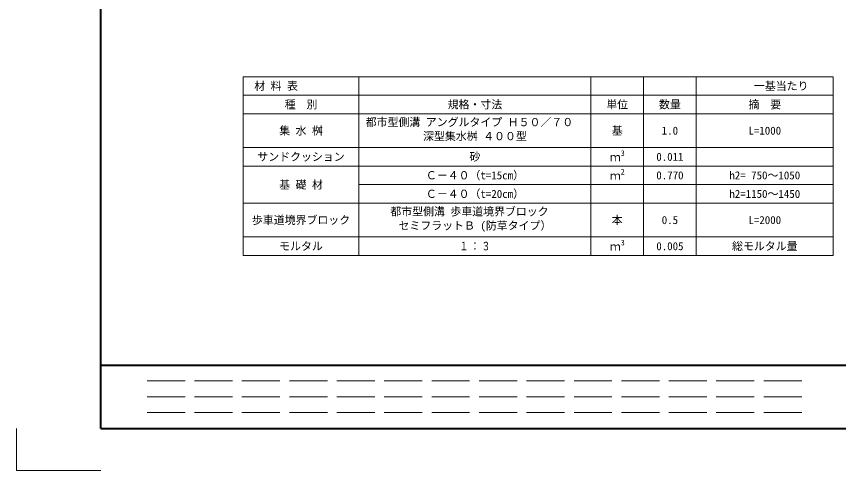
# Model space of a CAD drawing. Units: millimetres at full size; details may follow other scales. Extents: x 87158 to 122251, y -125707 to -112261.
# Drawn here: x 105264 to 109164, y -125228 to -123074 of the extents above; entities that cross this region are included whole.
import ezdxf
from ezdxf.enums import TextEntityAlignment as Align

# ---------------------------------------------------------------- set-up
doc = ezdxf.new("R2010")
doc.units = ezdxf.units.MM
doc.header["$LTSCALE"] = 30
doc.linetypes.add('DASHED', pattern=[7.5, 6, -1.5])
for name, color, linetype, lineweight in [('Defpoints_3', 8, 'Continuous', 0), ('図枠', 7, 'Continuous', 5), ('寸法・材料表', 7, 'Continuous', 13)]:
    doc.layers.add(name, color=color, linetype=linetype, lineweight=lineweight)
doc.styles.add('ＭＳ ゴシック', font='')
doc.styles.add('ＭＳ Ｐゴシック', font='')
doc.styles.get('ＭＳ ゴシック').set_extended_font_data('MS Gothic')
doc.styles.get('ＭＳ Ｐゴシック').set_extended_font_data('MS PGothic')

msp = doc.modelspace()

# ---------------------------------------------------------------- linework, layer by layer
at = {"layer": 'Defpoints_3'}
for p, q in [((106339.48, -123359.88), (109139.48, -123359.88)), ((106339.48, -123359.88), (106339.48, -123447.88)), ((106889.48, -123359.88), (106889.48, -123447.88)), ((107989.48, -123359.88), (107989.48, -123447.88)), ((108239.48, -123359.88), (108239.48, -123447.88)), ((108489.48, -123359.88), (108489.48, -123447.88)), ((109139.48, -123359.88), (109139.48, -123447.88)), ((107989.48, -123871.88), (108489.48, -123871.88))]:
    msp.add_line(p, q, dxfattribs=at)
at = {"layer": 'Defpoints_3', "color": 1, "lineweight": 13}
for p, q in [((105264.48, -125028.12), (105264.48, -125228.12)), ((105264.48, -125228.12), (105664.48, -125228.12))]:
    msp.add_line(p, q, dxfattribs=at)
at = {"layer": '図枠', "lineweight": 40}
for p, q in [((105664.48, -125028.12), (105664.48, -119488.12)), ((105664.48, -124728.12), (113464.48, -124728.12)), ((105664.48, -125028.12), (113464.48, -125028.12))]:
    msp.add_line(p, q, dxfattribs=at)
at = {"layer": '図枠', "linetype": 'DASHED', "lineweight": 9}
for p, q in [((108989.48, -124803.12), (105864.48, -124803.12)), ((108989.48, -124878.12), (105864.48, -124878.12)), ((108989.48, -124953.12), (105864.48, -124953.12))]:
    msp.add_line(p, q, dxfattribs=at)
at = {"layer": '寸法・材料表'}
for p, q in [((106339.48, -123447.88), (109139.48, -123447.88)), ((106339.48, -123447.88), (106339.48, -124207.88)), ((106889.48, -123447.88), (106889.48, -124207.88)), ((107989.48, -123447.88), (107989.48, -124207.88)), ((108239.48, -123447.88), (108239.48, -124207.88)), ((108489.48, -123447.88), (108489.48, -124207.88)), ((109139.48, -123447.88), (109139.48, -124207.88)), ((106339.48, -123535.88), (109139.48, -123535.88)), ((106339.48, -123695.88), (109139.48, -123695.88)), ((106339.48, -123783.88), (109139.48, -123783.88)), ((106889.48, -123871.88), (107989.48, -123871.88)), ((108489.48, -123871.88), (109139.48, -123871.88)), ((106339.48, -123959.88), (109139.48, -123959.88)), ((106339.48, -124119.88), (109139.48, -124119.88)), ((106339.48, -124207.88), (109139.48, -124207.88))]:
    msp.add_line(p, q, dxfattribs=at)

# ---------------------------------------------------------------- texts
at = {"layer": '寸法・材料表', "style": 'ＭＳ ゴシック'}
msp.add_text('\u3000材 料 表', height=37.98, dxfattribs=at).set_placement((106340.68, -123403.88), align=Align.MIDDLE_LEFT)
for s, p in [('\u3000\u3000\u3000一基当たり', (108814.48, -123403.88)), ('種\u3000別', (106614.48, -123491.88)), ('規格・寸法', (107439.48, -123491.88)), ('単位', (108114.48, -123491.88)), ('数量', (108364.48, -123491.88)), ('摘\u3000要', (108814.48, -123491.88)), ('集 水 桝', (106614.48, -123615.88)), ('基', (108114.48, -123615.88)), ('1.0', (108364.48, -123615.88)), ('L=1000', (108814.48, -123615.88)), ('サンドクッション', (106614.48, -123739.88)), ('砂', (107439.48, -123739.88)), ('0.011', (108364.48, -123739.88)), ('Ｃ－４０（t=15cm）', (107439.48, -123827.88)), ('0.770', (108364.48, -123827.88)), ('h2= 750～1050', (108814.48, -123827.88)), ('基 礎 材', (106614.48, -123871.88)), ('Ｃ－４０（t=20cm）', (107439.48, -123915.88)), ('h2=1150～1450', (108814.48, -123915.88)), ('歩車道境界ブロック', (106614.48, -124039.88)), ('本', (108114.48, -124039.88)), ('0.5', (108364.48, -124039.88)), ('L=2000', (108814.48, -124039.88)), ('モルタル', (106614.48, -124163.88)), ('0.005', (108364.48, -124163.88)), ('総モルタル量', (108814.48, -124163.88))]:
    msp.add_text(s, height=37.98, dxfattribs=at).set_placement(p, align=Align.MIDDLE_CENTER)
for s, p in [('都市型側溝 アングルタイプ Ｈ５０／７０\u3000', (106921.48, -123556.65)), ('深型集水桝 ４００型', (107193.43, -123623.31)), ('都市型側溝 歩車道境界ブロック\u3000', (107038.03, -123980.65)), ('セミフラットＢ (防草タイプ）', (107076.88, -124047.31))]:
    msp.add_text(s, height=37.98, dxfattribs=at).set_placement(p, align=Align.TOP_LEFT)
for s, height, p in [('ｍ', 37.98, (108079.51, -123772.01)), ('3', 26.58, (108131.31, -123744.01)), ('ｍ', 37.98, (108079.51, -123860.01)), ('2', 26.58, (108131.31, -123832.01)), ('3', 26.58, (108131.31, -124168.01)), ('ｍ', 37.98, (108079.51, -124196.01))]:
    msp.add_text(s, height=height, dxfattribs=at).set_placement(p, align=Align.BOTTOM_LEFT)
at = {"layer": '寸法・材料表', "style": 'ＭＳ Ｐゴシック', "width": 0.75}
msp.add_text('１ ： ３', height=39.59, dxfattribs=at).set_placement((107439.48, -124163.88), align=Align.MIDDLE_CENTER)

doc.saveas('drawing.dxf')
